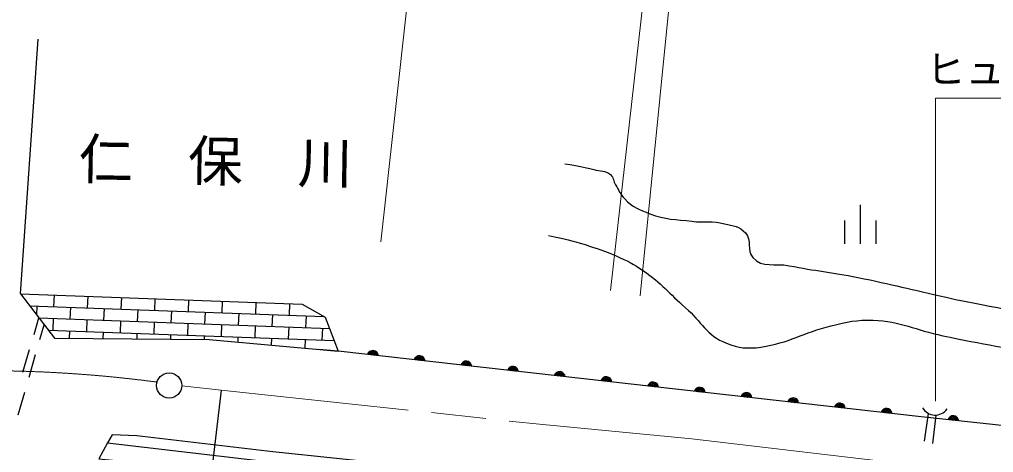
# Model space of a CAD drawing. Units: millimetres, scale not verified. Extents: x 40000 to 680000, y 20000 to 380000.
# Drawn here: x 260474 to 322655, y 275729 to 303380 of the extents above; entities that cross this region are included whole.
import ezdxf
from ezdxf.enums import TextEntityAlignment as Align

# ---------------------------------------------------------------- set-up
doc = ezdxf.new("R2010")
doc.units = ezdxf.units.MM
doc.header["$LTSCALE"] = 1000
doc.linetypes.add('CHAIN', pattern=[18.5, 12, -1.5, 3.5, -1.5])
for name, color, linetype, lineweight in [('M-BGD', 7, 'Continuous', 25), ('M-BMK', 2, 'CHAIN', 13), ('M-BMK-HTXT', 7, 'Continuous', 13), ('M-BMK-SRVR', 3, 'Continuous', 25), ('M-STR-HTXT', 7, 'Continuous', 13)]:
    doc.layers.add(name, color=color, linetype=linetype, lineweight=lineweight)
doc.styles.add('ＭＳ ゴシック', font='')
doc.styles.get('ＭＳ ゴシック').set_extended_font_data('MS Gothic')

msp = doc.modelspace()

# ---------------------------------------------------------------- linework, layer by layer
at = {"layer": 'M-BGD'}
for p, q in [((260531, 285868), (261668, 302116)), ((314151, 291554), (314151, 289054)), ((313151, 290554), (313151, 289054)), ((315151, 290554), (315151, 289054)), ((260531, 285868), (278522, 285209)), ((262680, 285790), (262652, 285040)), ((264828, 285711), (264801, 284962)), ((266977, 285632), (266949, 284883)), ((269125, 285554), (269098, 284804)), ((271274, 285475), (271247, 284725)), ((261121, 285096), (279925, 284408)), ((261578, 285080), (261558, 284525)), ((263727, 285001), (263699, 284251)), ((265875, 284922), (265848, 284173)), ((268024, 284843), (267996, 284094)), ((273423, 285396), (273395, 284647)), ((275571, 285318), (275544, 284568)), ((277720, 285239), (277692, 284489)), ((261402, 283268), (261712, 284324)), ((261712, 284324), (280261, 283645)), ((262625, 284291), (262597, 283541)), ((264773, 284212), (264746, 283463)), ((270172, 284765), (270145, 284015)), ((272321, 284686), (272293, 283937)), ((274469, 284607), (274442, 283858)), ((276618, 284529), (276591, 283779)), ((278767, 284450), (278739, 283700)), ((261780, 282952), (262048, 283884)), ((262302, 283552), (280555, 282883)), ((266922, 284133), (266895, 283384)), ((269071, 284055), (269043, 283305)), ((271219, 283976), (271192, 283226)), ((273368, 283897), (273340, 283148)), ((275516, 283819), (275489, 283069)), ((277665, 283740), (277637, 282990)), ((279813, 283661), (279786, 282912)), ((263672, 283502), (263654, 283020)), ((265820, 283423), (265805, 283003)), ((267969, 283344), (267956, 282987)), ((270117, 283266), (270107, 282971)), ((272266, 283187), (272257, 282955)), ((274414, 283108), (274403, 282785)), ((276563, 283030), (276547, 282586)), ((278712, 282951), (278691, 282388)), ((260698, 280869), (261120, 282309)), ((261089, 280549), (261504, 281991)), ((260399, 278146), (260813, 279588)), ((318250, 276460), (318514, 278222)), ((318778, 276304), (318997, 278124))]:
    msp.add_line(p, q, dxfattribs=at)
for points in [[(260531, 285868), (262703, 283027), (272588, 282952), (280822, 282191)], [(278522, 285209), (279979, 284377), (280822, 282191)], [(379663, 272196), (372900, 272731), (367070, 273397), (351760, 274830), (334067, 276287), (318040, 277998), (280822, 282191), (279582, 282306)], [(293102, 272602), (292899, 274064), (276653, 275780), (267975, 276789), (266389, 276869), (266101, 276356), (275548, 275236), (286972, 274035), (292998, 273351)], [(266101, 276356), (265547, 275320), (271199, 274775), (286339, 273169)]]:
    msp.add_lwpolyline(points, dxfattribs=at)
for centre, radius, start, end in [((283029, 281888), 354, 2.37035, 164.77553), ((283029, 281888), 283, 4.59439, 162.55149), ((283029, 281888), 212, 8.34071, 158.80516), ((283029, 281888), 142, 16.05244, 151.09343), ((283029, 281888), 100, 26.37011, 140.77577), ((286010, 281552), 354, 2.37035, 164.77553), ((286010, 281552), 283, 4.59439, 162.55149), ((286010, 281552), 212, 8.34071, 158.80516), ((286010, 281552), 142, 16.05244, 151.09343), ((286010, 281552), 100, 26.37011, 140.77577), ((288991, 281216), 354, 2.37035, 164.77553), ((288991, 281216), 283, 4.59439, 162.55149), ((288991, 281216), 212, 8.34071, 158.80516), ((288991, 281216), 142, 16.05244, 151.09343), ((288991, 281216), 100, 26.37011, 140.77577), ((291972, 280880), 354, 2.37035, 164.77553), ((291972, 280880), 283, 4.59439, 162.55149), ((291972, 280880), 212, 8.34071, 158.80516), ((291972, 280880), 142, 16.05244, 151.09343), ((291972, 280880), 100, 26.37011, 140.77577), ((294953, 280544), 354, 2.37035, 164.77553), ((294953, 280544), 283, 4.59439, 162.55149), ((294953, 280544), 212, 8.34071, 158.80516), ((294953, 280544), 142, 16.05244, 151.09343), ((294953, 280544), 100, 26.37011, 140.77577), ((297934, 280209), 354, 2.37035, 164.77553), ((297934, 280209), 283, 4.59439, 162.55149), ((297934, 280209), 212, 8.34071, 158.80516), ((297934, 280209), 142, 16.05244, 151.09343), ((297934, 280209), 100, 26.37011, 140.77577), ((300916, 279873), 354, 2.37035, 164.77553), ((300916, 279873), 283, 4.59439, 162.55149), ((300916, 279873), 212, 8.34071, 158.80516), ((300916, 279873), 142, 16.05244, 151.09343), ((300916, 279873), 100, 26.37011, 140.77577), ((303897, 279537), 354, 2.37035, 164.77553), ((303897, 279537), 283, 4.59439, 162.55149), ((303897, 279537), 212, 8.34071, 158.80516), ((303897, 279537), 142, 16.05244, 151.09343), ((303897, 279537), 100, 26.37011, 140.77577), ((306878, 279201), 354, 2.37035, 164.77553), ((306878, 279201), 283, 4.59439, 162.55149), ((306878, 279201), 212, 8.34071, 158.80516), ((306878, 279201), 142, 16.05244, 151.09343), ((306878, 279201), 100, 26.37011, 140.77577), ((309859, 278865), 354, 2.37035, 164.77553), ((309859, 278865), 283, 4.59439, 162.55149), ((309859, 278865), 212, 8.34071, 158.80516), ((309859, 278865), 142, 16.05244, 151.09343), ((309859, 278865), 100, 26.37011, 140.77577), ((312840, 278530), 354, 2.37035, 164.77553), ((312840, 278530), 283, 4.59439, 162.55149), ((312840, 278530), 212, 8.34071, 158.80516), ((312840, 278530), 142, 16.05244, 151.09343), ((312840, 278530), 100, 26.37011, 140.77577), ((318936, 279059), 937, 210.28827, 324.2591), ((315821, 278194), 354, 2.37035, 164.77553), ((315821, 278194), 283, 4.59439, 162.55149), ((315821, 278194), 212, 8.34071, 158.80516), ((315821, 278194), 142, 16.05244, 151.09343), ((315821, 278194), 100, 26.37011, 140.77577), ((320082, 277726), 354, 2.70383, 165.10901), ((320082, 277726), 283, 4.92787, 162.88497), ((320082, 277726), 212, 8.6742, 159.13864), ((320082, 277726), 142, 16.38593, 151.42691), ((320082, 277726), 100, 26.70359, 141.10925)]:
    msp.add_arc(centre, radius, start, end, dxfattribs=at)
for points, knots in [([(295297, 294165), (296176, 294013), (296430, 293981), (297139, 293792), (297557, 293681), (297874, 293762), (298200, 293478), (298418, 293288), (298384, 293065), (298527, 292813), (298731, 292453), (298824, 292227), (299110, 291927), (299614, 291397), (300039, 291238), (300722, 290974), (301715, 290591), (302347, 290624), (303403, 290491), (304212, 290390), (304695, 290543), (305484, 290340), (306038, 290197), (306447, 290178), (306825, 289748), (307246, 289268), (306873, 288663), (307291, 288180), (307899, 287478), (308701, 287843), (309611, 287658), (311310, 287314), (312289, 287261), (313987, 286912), (316198, 286458), (317424, 286146), (319624, 285643), (322923, 284890), (324866, 284794), (328066, 283694), (331794, 282412), (333501, 280780), (337170, 279337), (339089, 278582), (340133, 277957), (342171, 277644), (345675, 277107), (347698, 277431), (351240, 277267), (354204, 277129), (355858, 276785), (358825, 276847), (364349, 276961), (367448, 277183), (372936, 277828), (375890, 278175), (377541, 278416), (380478, 278890), (386778, 279907), (390285, 280607), (396579, 281652), (399720, 282173), (401456, 282684), (404630, 282927), (407601, 283154), (409279, 282973), (412258, 282930), (417333, 282857), (420172, 282623), (425246, 282507), (429210, 282417), (431431, 282429), (435395, 282347), (439692, 282259), (442193, 281103), (446394, 282013), (447464, 282245), (447933, 282763), (448963, 283137), (450268, 283611), (451080, 283594), (452429, 283923), (453525, 284190), (454135, 284354), (455223, 284651), (456083, 284886), (456545, 285094), (457414, 285288), (458089, 285440), (458501, 285350), (459166, 285536), (460686, 285960), (461400, 286579), (462886, 287109), (464698, 287756), (465761, 287981), (467555, 288676), (480214, 293577), (487132, 296774), (499458, 302462), (506556, 305738), (510452, 307742), (517482, 311162), (521902, 313312), (524240, 314819), (528775, 316713), (533478, 318678), (536288, 319327), (541174, 320777), (546099, 322239), (548836, 323218), (553890, 324141), (558337, 324953), (559994, 325108), (565384, 325501)], [0, 0, 0, 0, 1, 1, 1, 2, 2, 2, 3, 3, 3, 4, 4, 4, 5, 5, 5, 6, 6, 6, 7, 7, 7, 8, 8, 8, 9, 9, 9, 10, 10, 10, 11, 11, 11, 12, 12, 12, 13, 13, 13, 14, 14, 14, 15, 15, 15, 16, 16, 16, 17, 17, 17, 18, 18, 18, 19, 19, 19, 20, 20, 20, 21, 21, 21, 22, 22, 22, 23, 23, 23, 24, 24, 24, 25, 25, 25, 26, 26, 26, 27, 27, 27, 28, 28, 28, 29, 29, 29, 30, 30, 30, 31, 31, 31, 32, 32, 32, 33, 33, 33, 34, 34, 34, 35, 35, 35, 36, 36, 36, 37, 37, 37, 38, 38, 38, 38]), ([(294248, 289596), (295359, 289349), (295683, 289282), (296580, 289001), (297370, 288753), (297815, 288612), (298573, 288278), (299280, 287967), (299675, 287773), (300310, 287334), (301460, 286538), (301945, 285891), (302998, 284971), (304011, 284086), (304341, 283191), (305599, 282713), (306409, 282405), (306945, 282334), (307802, 282460), (309616, 282725), (310513, 283382), (312294, 283818), (313317, 284068), (313913, 284216), (314966, 284177), (316744, 284110), (317672, 283553), (319413, 283185), (322045, 282630), (323544, 282438), (326169, 281849), (328099, 281415), (329197, 281206), (331067, 280563), (333245, 279815), (334767, 279593), (336323, 277896), (336949, 277213), (337253, 276879), (337729, 275986)], [0, 0, 0, 0, 1, 1, 1, 2, 2, 2, 3, 3, 3, 4, 4, 4, 5, 5, 5, 6, 6, 6, 7, 7, 7, 8, 8, 8, 9, 9, 9, 10, 10, 10, 11, 11, 11, 12, 12, 12, 13, 13, 13, 13])]:
    msp.add_open_spline(points, degree=3, knots=knots, dxfattribs=at)
at = {"layer": 'M-BMK'}
msp.add_line((270829, 279995), (273349, 279717), dxfattribs=at)
msp.add_lwpolyline([(273349, 279717), (293886, 277510), (303388, 276600), (331189, 273344), (368421, 269197)], dxfattribs=at)
msp.add_arc((258145, 196075), 84882, 82.47676, 97.88204, dxfattribs=at)
at = {"layer": 'M-BMK-SRVR'}
msp.add_line((273349, 279717), (269672, 248678), dxfattribs=at)
msp.add_circle((270029, 280010), 800, dxfattribs=at)
at = {"layer": 'M-STR-HTXT'}
for p, q in [((283548, 289174), (287583, 325644)), ((298200, 286083), (302479, 323996)), ((300097, 285728), (303889, 323861))]:
    msp.add_line(p, q, dxfattribs=at)
msp.add_lwpolyline([(318944, 279006), (318944, 298365), (350457, 298365)], dxfattribs=at)

# ---------------------------------------------------------------- texts
at = {"layer": 'M-BMK-HTXT', "style": 'ＭＳ ゴシック'}
msp.add_text('仁\u3000保\u3000川', height=2566, rotation=359.037, dxfattribs=at).set_placement((272954, 292290), align=Align.BOTTOM_CENTER)
at = {"layer": 'M-STR-HTXT', "style": 'ＭＳ ゴシック'}
msp.add_text('ヒューム管φ800\u3000\u3000L=10.2', height=1833, dxfattribs=at).set_placement((333669, 300199), align=Align.MIDDLE_CENTER)

doc.saveas('drawing.dxf')
